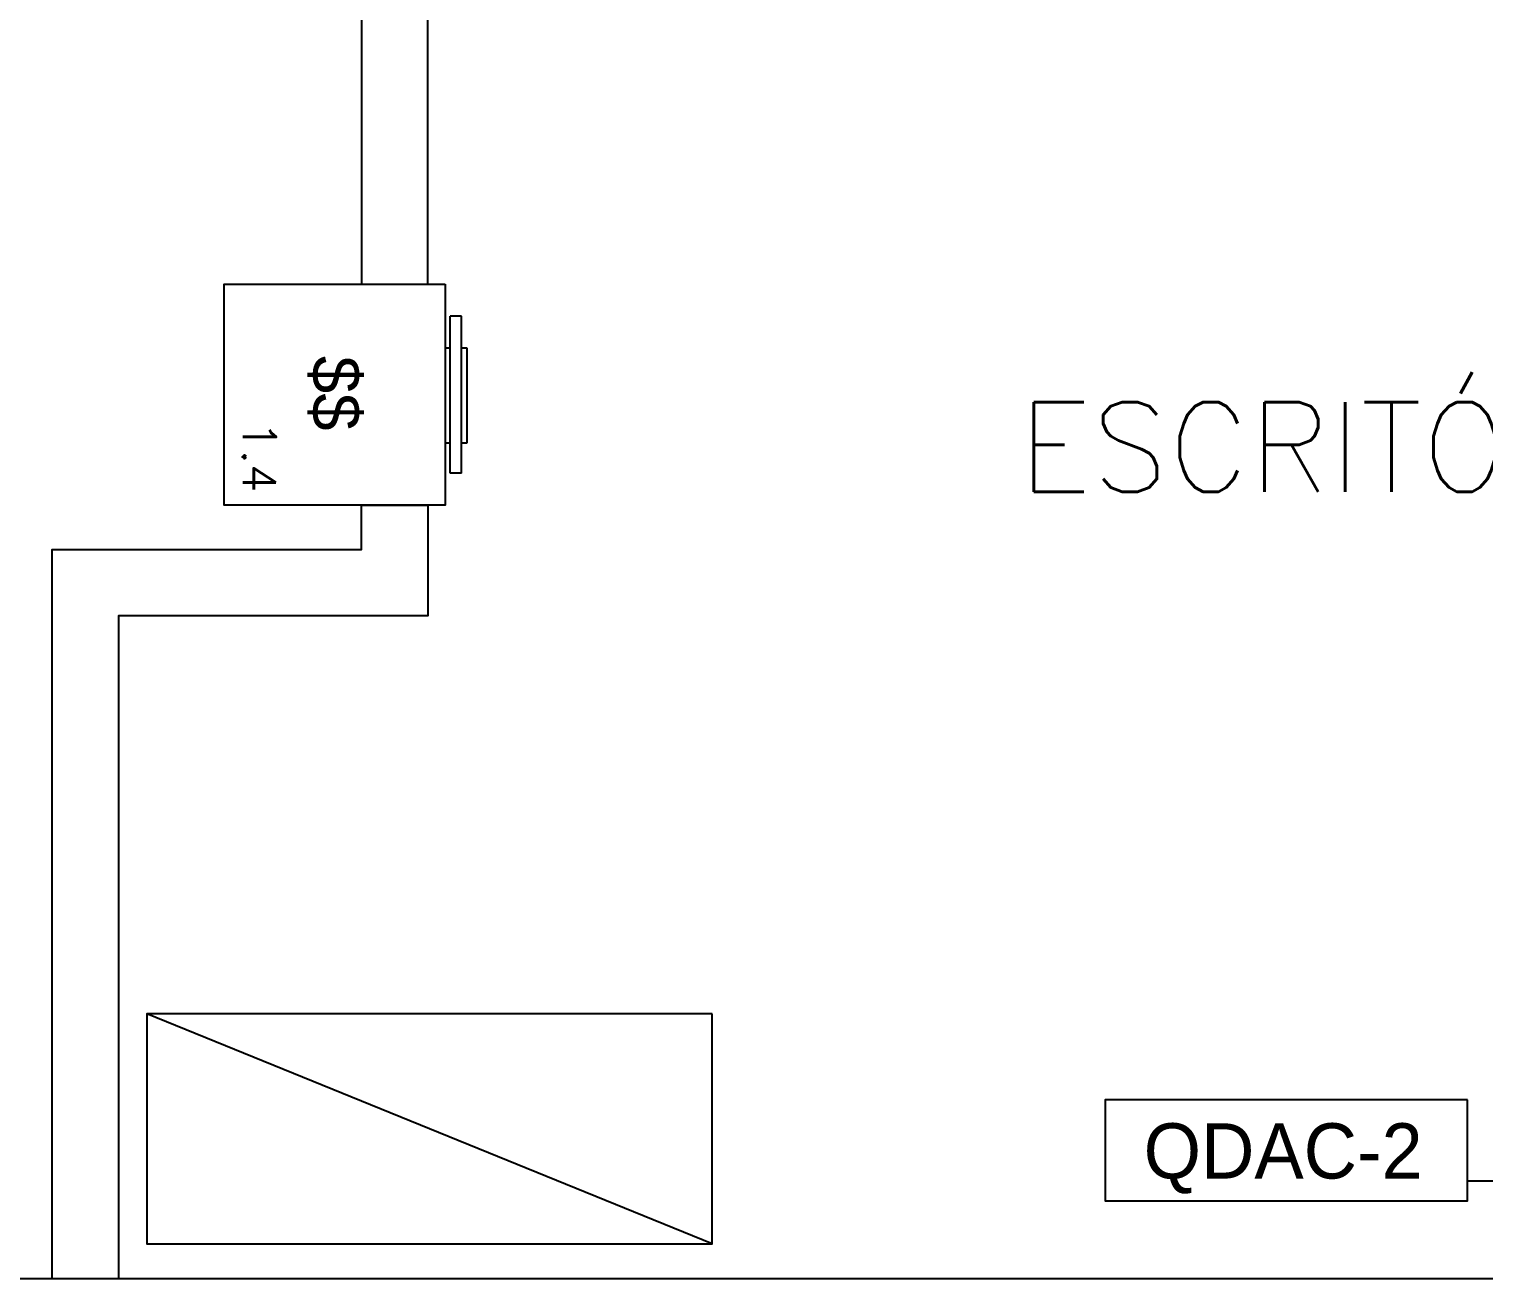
# Model space of a CAD drawing. Header units: metres. Extents: x -367 to 374, y -238 to 224.
# Drawn here: x 345.918 to 349.21, y 177.2 to 180.027 of the extents above; entities that cross this region are included whole.
import ezdxf
from ezdxf.enums import TextEntityAlignment as Align

# ---------------------------------------------------------------- set-up
doc = ezdxf.new("R2010")
doc.units = ezdxf.units.M
for name, color, linetype in [('ELE-ALIMENTADORES', 160, 'Continuous'), ('LA_BAU_BASES GERAIS_R00$0$ARQ-MOB', 8, 'Continuous'), ('LA_BAU_BASES GERAIS_R00$0$ARQ-TXT', 7, 'Continuous'), ('LA_BAU_BASES GERAIS_R00$0$BASE', 253, 'Continuous'), ('LA_BAU_BASES GERAIS_R00$0$QUADROS', 7, 'Continuous')]:
    doc.layers.add(name, color=color, linetype=linetype)
doc.styles.add('LA_BAU_BASES GERAIS_R00$0$Arial', font='arial.ttf')
doc.styles.add('LA_BAU_BASES GERAIS_R00$0$LA_BAU_LAYOUT SUPERIOR_R01$0$Arial', font='arial.ttf')
doc.styles.add('LA_BAU_BASES GERAIS_R00$0$R40-75-RS', font='romans.shx', dxfattribs={"height": 0.075})
doc.styles.add('LA_BAU_BASES GERAIS_R00$0$R60-125-RS', font='romans.shx', dxfattribs={"height": 0.19})
doc.styles.add('LA_BAU_BASES GERAIS_R00$0$R80-100-RS', font='romans.shx', dxfattribs={"height": 0.203})
doc.styles.add('LA_BAU_BASES GERAIS_R00$0$Standard', font='txt')

# ---------------------------------------------------------------- blocks, each defined once
blk = doc.blocks.new('*U70')
at = {"layer": 'LA_BAU_BASES GERAIS_R00$0$ARQ-MOB'}
for p, q in [((-0.1776, 0.5369), (-0.1776, 0.5112)), ((0.1776, 0.5369), (-0.1776, 0.5369)), ((-0.106, 0.5369), (-0.106, 0.5496)), ((-0.106, 0.5496), (0.1094, 0.5496)), ((0.1094, 0.5496), (0.1094, 0.5369)), ((0.1776, 0.5369), (0.1776, 0.5112)), ((0.1776, 0.5112), (-0.1776, 0.5112)), ((-0.106, 0.5), (-0.106, 0.5112)), ((0.1094, 0.5112), (0.1094, 0.5))]:
    blk.add_line(p, q, dxfattribs=at)
blk.add_lwpolyline([(-0.25, 0.5), (0.25, 0.5), (0.25, 0), (-0.25, 0)], close=True, dxfattribs=at)
at = {"layer": 'LA_BAU_BASES GERAIS_R00$0$ARQ-MOB', "style": 'LA_BAU_BASES GERAIS_R00$0$Arial', "text_generation_flag": 6, "width": 1}
blk.add_text('$$', height=0.10895, rotation=180.0024, dxfattribs=at).set_placement((-0.0037, 0.2521), align=Align.MIDDLE)
at = {"layer": 'LA_BAU_BASES GERAIS_R00$0$ARQ-TXT', "color": 8, "style": 'LA_BAU_BASES GERAIS_R00$0$R40-75-RS'}
blk.add_text('1.4', height=0.075, rotation=360, dxfattribs=at).set_placement((0.06, 0.0421))
blk = doc.blocks.new('LA_BAU_BASES GERAIS_R00$0$LA_BAU_ALVENARIA SUPERIOR_R01')
at = {"layer": 'LA_BAU_BASES GERAIS_R00$0$BASE', "linetype": 'Continuous'}
for p, q in [((247.4639, 177.2794), (246.1839, 177.7994)), ((254.7, 177.2), (245.4, 177.2))]:
    blk.add_line(p, q, dxfattribs=at)
for points in [[(246.82, 179.45), (246.82, 181.8), (246.67, 181.8), (246.67, 179.45)], [(245.97, 177.2), (245.97, 178.85), (246.67, 178.85), (246.67, 178.95), (246.82, 178.95), (246.82, 178.7), (246.12, 178.7), (246.12, 177.2)], [(247.4639, 177.7994), (246.1839, 177.7994), (246.1839, 177.2794), (247.4639, 177.2794)]]:
    blk.add_lwpolyline(points, close=True, dxfattribs=at)
blk = doc.blocks.new('LA_BAU_BASES GERAIS_R00$0$LA_BAU_LAYOUT SUPERIOR_R01')
at = {"layer": 'LA_BAU_BASES GERAIS_R00$0$BASE'}
for p, q in [((246.8703, 179.0224), (246.8703, 179.3776)), ((246.896, 179.3776), (246.8703, 179.3776)), ((246.896, 179.0224), (246.896, 179.3776)), ((246.8591, 179.306), (246.8703, 179.306)), ((246.896, 179.306), (246.9087, 179.306)), ((246.9087, 179.306), (246.9087, 179.0906)), ((246.8703, 179.0906), (246.8591, 179.0906)), ((246.9087, 179.0906), (246.896, 179.0906)), ((246.896, 179.0224), (246.8703, 179.0224))]:
    blk.add_line(p, q, dxfattribs=at)
blk.add_lwpolyline([(246.8591, 179.45), (246.8591, 178.95), (246.3591, 178.95), (246.3591, 179.45)], close=True, dxfattribs=at)
at = {"layer": 'LA_BAU_BASES GERAIS_R00$0$BASE', "style": 'LA_BAU_BASES GERAIS_R00$0$LA_BAU_LAYOUT SUPERIOR_R01$0$Arial', "text_generation_flag": 6, "width": 1}
blk.add_text('$$', height=0.10895, rotation=90.0024, dxfattribs=at).set_placement((246.6112, 179.2037), align=Align.MIDDLE)
blk = doc.blocks.new('LA_BAU_BASES GERAIS_R00')
at = {"layer": 'LA_BAU_BASES GERAIS_R00$0$QUADROS', "color": 7}
blk.add_line((349.1733, 177.4222), (349.4743, 177.4222), dxfattribs=at)
at = {"layer": 'LA_BAU_BASES GERAIS_R00$0$QUADROS', "color": 7, "elevation": 0}
blk.add_lwpolyline([(349.1733, 177.6052), (348.3528, 177.6052), (348.3528, 177.3763), (349.1733, 177.3763)], close=True, dxfattribs=at)
at = {"layer": 'LA_BAU_BASES GERAIS_R00$0$BASE'}
for name in ['LA_BAU_BASES GERAIS_R00$0$LA_BAU_ALVENARIA SUPERIOR_R01', 'LA_BAU_BASES GERAIS_R00$0$LA_BAU_LAYOUT SUPERIOR_R01', 'LA_BAU_BASES GERAIS_R00$0$LA_BAU_LAYOUT SUPERIOR_R01']:
    blk.add_blockref(name, (100, 0), dxfattribs=at)
at = {"layer": 'LA_BAU_BASES GERAIS_R00$0$BASE', "rotation": 270}
blk.add_blockref('*U70', (346.3591, 179.2), dxfattribs=at)
at = {"layer": 'LA_BAU_BASES GERAIS_R00$0$BASE', "insert": (348.157, 179.1837), "char_height": 0.203, "width": 3.723516, "attachment_point": 1, "style": 'LA_BAU_BASES GERAIS_R00$0$R80-100-RS'}
blk.add_mtext('ESCRITÓRIO', dxfattribs=at)
at = {"layer": 'LA_BAU_BASES GERAIS_R00$0$BASE', "style": 'LA_BAU_BASES GERAIS_R00$0$R60-125-RS'}
for p in [(242.7816, 218.9192), (358.6366, 192.9642)]:
    blk.add_attdef('S', text='', height=0.19, rotation=90, dxfattribs=at).set_placement(p, align=Align.MIDDLE_CENTER)
at = {"layer": 'LA_BAU_BASES GERAIS_R00$0$BASE', "style": 'LA_BAU_BASES GERAIS_R00$0$R80-100-RS'}
blk.add_attdef('ACESSO', text='', height=0.203, dxfattribs=at).set_placement((365.9223, 191.9868), align=Align.TOP_CENTER)
at = {"layer": 'LA_BAU_BASES GERAIS_R00$0$BASE', "style": 'LA_BAU_BASES GERAIS_R00$0$R60-125-RS'}
blk.add_attdef('S', text='', height=0.19, dxfattribs=at).set_placement((266.1142, 180.9134), align=Align.MIDDLE_CENTER)
at = {"layer": 'LA_BAU_BASES GERAIS_R00$0$QUADROS', "color": 20, "style": 'LA_BAU_BASES GERAIS_R00$0$Standard'}
blk.add_text('QDAC-2', height=0.125, dxfattribs=at).set_placement((348.756, 177.427, 0), align=Align.CENTER)

msp = doc.modelspace()

# ---------------------------------------------------------------- block references
at = {"layer": 'ELE-ALIMENTADORES', "color": 2}
msp.add_blockref('LA_BAU_BASES GERAIS_R00', (0, 0), dxfattribs=at)

doc.saveas('drawing.dxf')
